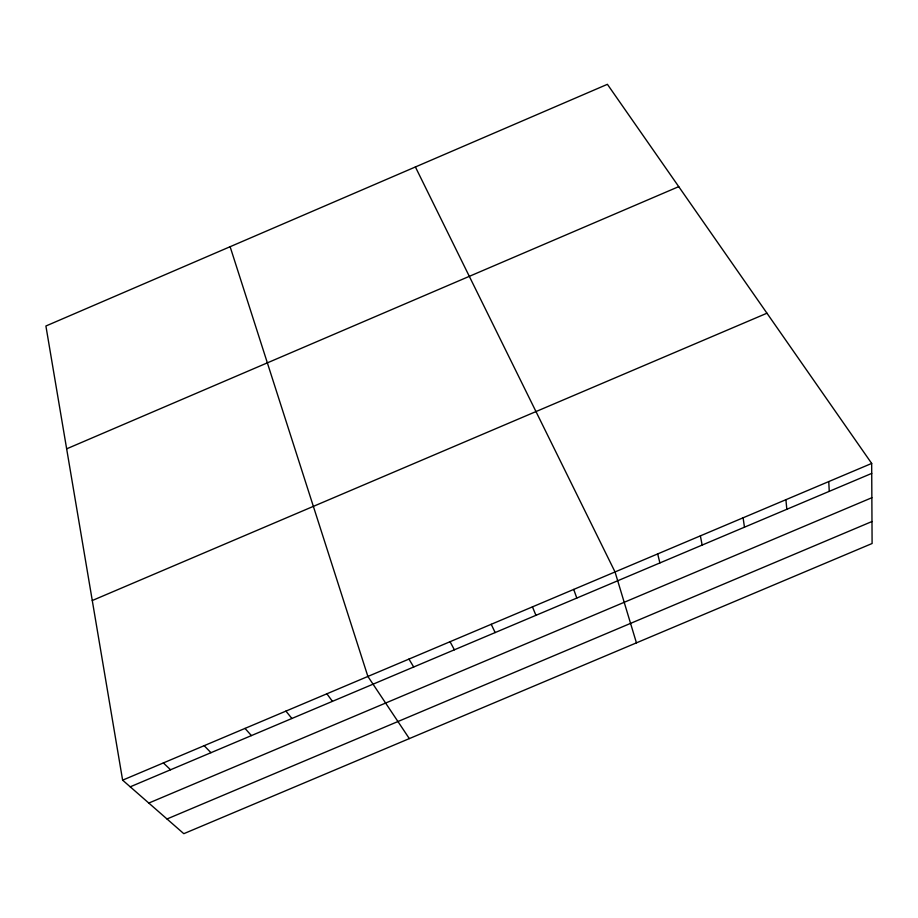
<?xml version="1.0" encoding="UTF-8"?>
<svg xmlns="http://www.w3.org/2000/svg" width="918" height="918" viewBox="0 0 918 918"><rect width="100%" height="100%" fill="white"/><g stroke="black" fill="none" stroke-linecap="round" stroke-linejoin="round"><path stroke-width="1.38" d="M66.647 448.833L678.735 186.641M92.27 600.521L766.966 313.21M122.622 780.162L871.675 463.429L607.406 84.318L45.9 326.005L122.622 780.162L183.807 833.682L872.1 543.502L871.675 463.429M130.23 786.818L871.721 473.401M148.796 803.066L871.859 497.717M166.996 818.982L871.985 521.516M163.37 762.927L170.564 769.766M204.163 745.68L210.968 752.691M245.014 728.41L251.406 735.593M285.923 711.106L291.901 718.484M326.877 693.79L332.442 701.341M409.325 738.611L367.889 676.451L230.12 246.713M408.946 659.09L413.697 666.996M450.061 641.705L454.387 649.795M415.395 166.961L615.037 571.948L636.438 642.852M491.233 624.297L495.146 632.571M532.451 606.867L535.94 615.324M573.716 589.425L576.802 598.054M657.678 553.921L659.904 562.929M700.365 535.871L702.155 545.074M743.098 517.798L744.464 527.184M785.9 499.702L786.829 509.283M828.759 481.583L829.252 491.348"/></g></svg>
